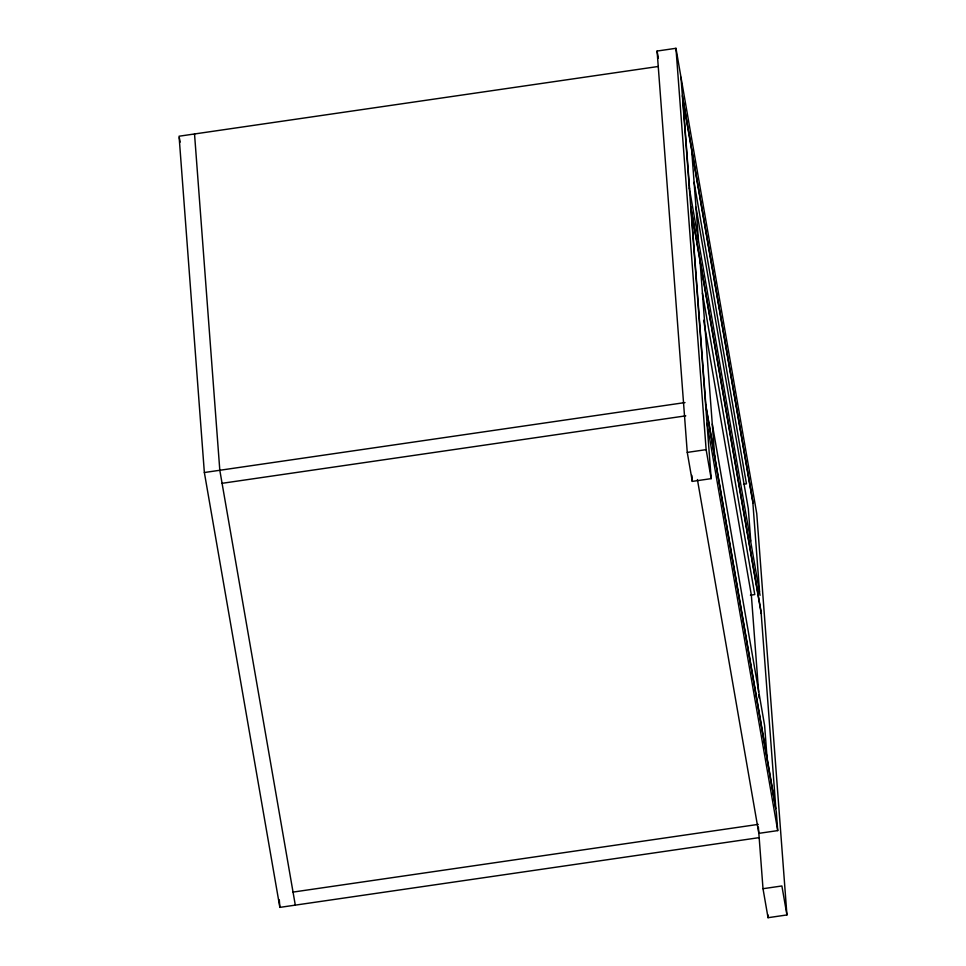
<?xml version="1.0" encoding="UTF-8"?>
<svg xmlns="http://www.w3.org/2000/svg" width="966" height="966" viewBox="0 0 966 966"><rect width="100%" height="100%" fill="white"/><g stroke="black" fill="none" stroke-linecap="round" stroke-linejoin="round"><path stroke-width="1.45" d="M680.994 77.292L711.169 478.641L692.296 481.394L687.261 452.402L657.085 51.053L675.958 48.3L756.752 513.598L786.928 914.947L768.042 917.7L763.007 888.708L758.37 827.077M658.232 66.485L179.072 136.218L204.357 472.519L279.862 907.376L759.022 837.655M204.357 472.519L685.003 402.568M222.071 483.314L685.788 415.839M687.261 452.402L706.134 449.649L675.958 48.3M743.542 484.256L746.452 483.833L694.095 182.333M750.413 595.189L754.772 594.549L702.427 293.048M293.048 892.089L758.238 824.384M705.627 404.826L776.338 812.152L777.727 830.603L758.841 833.356L697.416 479.547M763.007 888.708L781.892 885.967L786.928 914.947M682.382 95.743L753.106 503.069M695.979 207.243L748.324 508.744L750.751 541.032M689.326 188.008L760.037 595.334M690.702 206.458L761.425 613.784M657.085 51.053L658.341 58.298M703.634 320.277L751.343 595.044L758.612 691.825M712.28 424.062L764.625 725.563L767.052 757.863M707.015 423.277L777.727 830.603M706.134 449.649L711.169 478.641M179.338 137.691L180.111 142.147M295.306 905.13L219.813 470.273L194.528 133.96M759.554 591.772L752.828 502.272L682.865 99.305L689.591 188.793M758.841 694.795L759.059 697.778M767.813 914.693L768.042 917.7M691.668 150.032L698.406 239.532M700 260.748L714.707 456.35M691.837 475.381L692.296 481.394M279.295 899.865L279.862 907.376M761.148 612.987L691.185 210.02L705.892 405.623L775.855 808.59L761.148 612.987"/></g></svg>
